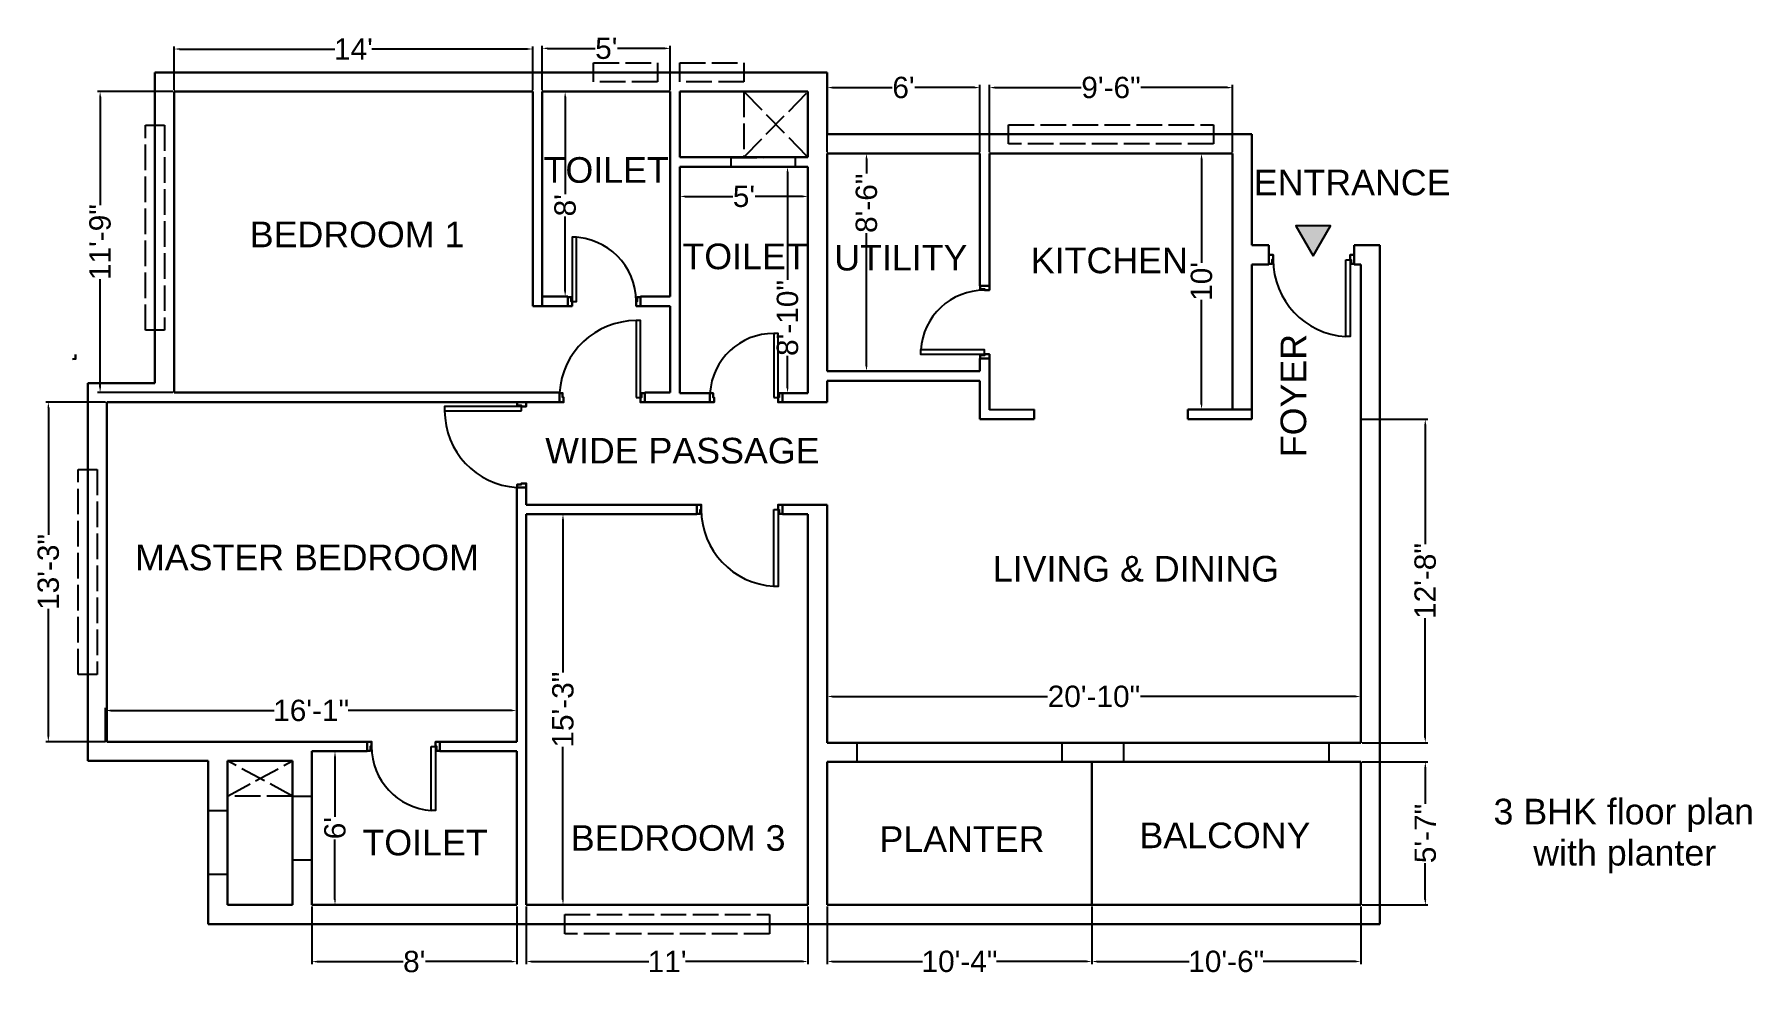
# Model space of a CAD drawing. Header units: inches. Extents: x 2879 to 5575, y 1417 to 2952.
# Drawn here: x 2879 to 3683, y 1417 to 1858 of the extents above; entities outside this region: 1.
import ezdxf

# ---------------------------------------------------------------- set-up
doc = ezdxf.new("R2010")
doc.units = ezdxf.units.IN
doc.linetypes.add('ACAD_ISO02W100', pattern=[15, 12, -3])
doc.layers.get('0').update_dxf_attribs({"lineweight": 30})
for name, color, linetype in [('doors', 3, 'Continuous'), ('lining', 250, 'ACAD_ISO02W100'), ('text', 6, 'Continuous'), ('window', 5, 'ACAD_ISO02W100')]:
    doc.layers.add(name, color=color, linetype=linetype)
doc.layers.add('walls', color=1, linetype='Continuous', lineweight=30)
doc.styles.get("Standard").update_dxf_attribs({"font": 'arial.ttf'})
doc.dimstyles.new('ISO-25', dxfattribs={"dimtxt": 10, "dimasz": 2.5, "dimexe": 1.25, "dimexo": 0.625, "dimtad": 0, "dimdec": 0, "dimlunit": 3, "dimtxsty": 'Standard', "dimcen": 2.5, "dimadec": 0, "dimazin": 0, "dimtfac": 1, "dimtdec": 0, "dimtmove": 0, "dimatfit": 3, "dimfxl": 1, "dimarcsym": 0})

# ---------------------------------------------------------------- blocks, each defined once
blk = doc.blocks.new('*D1')
at = {"layer": 'Defpoints', "color": 0, "lineweight": -2, "transparency": 16777216}
for p, q in [((2944.09, 1831.74), (2944.09, 1852.32)), ((2946.59, 1851.07), (3019.45, 1851.07)), ((3109.59, 1851.07), (3036.73, 1851.07)), ((3112.09, 1831.74), (3112.09, 1852.32))]:
    blk.add_line(p, q, dxfattribs=at)
at = {"layer": 'Defpoints', "color": 0, "transparency": 16777216}
for p in [(3112.09, 1851.07), (2944.09, 1831.12), (3112.09, 1831.12)]:
    blk.add_point(p, dxfattribs=at)
for points in [[(2946.59, 1851.49), (2946.59, 1850.66), (2944.09, 1851.07)], [(3109.59, 1851.49), (3109.59, 1850.66), (3112.09, 1851.07)]]:
    blk.add_solid(points, dxfattribs=at)
at = {"layer": 'Defpoints', "color": 0, "transparency": 16777216, "insert": (3028.09, 1851.07), "char_height": 10, "attachment_point": 5}
blk.add_mtext("14'", dxfattribs=at)
blk = doc.blocks.new('*D2')
at = {"layer": 'Defpoints', "color": 0, "lineweight": -2, "transparency": 16777216}
for p, q in [((3116.59, 1831.74), (3116.59, 1852.62)), ((3119.09, 1851.37), (3141.37, 1851.37)), ((3174.09, 1851.37), (3151.82, 1851.37)), ((3176.59, 1831.74), (3176.59, 1852.62))]:
    blk.add_line(p, q, dxfattribs=at)
at = {"layer": 'Defpoints', "color": 0, "transparency": 16777216}
for p in [(3176.59, 1851.37), (3116.59, 1831.12), (3176.59, 1831.12)]:
    blk.add_point(p, dxfattribs=at)
for points in [[(3119.09, 1851.79), (3119.09, 1850.95), (3116.59, 1851.37)], [(3174.09, 1851.79), (3174.09, 1850.95), (3176.59, 1851.37)]]:
    blk.add_solid(points, dxfattribs=at)
at = {"layer": 'Defpoints', "color": 0, "transparency": 16777216, "insert": (3146.59, 1851.37), "char_height": 10, "attachment_point": 5}
blk.add_mtext("5'", dxfattribs=at)
blk = doc.blocks.new('*D3')
at = {"layer": 'Defpoints', "color": 0, "lineweight": -2, "transparency": 16777216}
for p, q in [((2943.47, 1831.12), (2908.15, 1831.12)), ((2909.4, 1828.62), (2909.4, 1777.95)), ((2909.4, 1692.62), (2909.4, 1743.28)), ((2943.47, 1690.12), (2908.15, 1690.12))]:
    blk.add_line(p, q, dxfattribs=at)
at = {"layer": 'Defpoints', "color": 0, "transparency": 16777216}
for p in [(2944.09, 1831.12), (2909.4, 1690.12), (2944.09, 1690.12)]:
    blk.add_point(p, dxfattribs=at)
for points in [[(2908.99, 1828.62), (2909.82, 1828.62), (2909.4, 1831.12)], [(2908.99, 1692.62), (2909.82, 1692.62), (2909.4, 1690.12)]]:
    blk.add_solid(points, dxfattribs=at)
at = {"layer": 'Defpoints', "color": 0, "transparency": 16777216, "insert": (2909.4, 1760.62), "char_height": 10, "attachment_point": 5, "rotation": 90}
blk.add_mtext('11\'-9"', dxfattribs=at)
blk = doc.blocks.new('*D4')
at = {"layer": 'Defpoints', "color": 0, "lineweight": -2, "transparency": 16777216}
for p, q in [((2911.97, 1527.24), (2911.97, 1542.46)), ((2914.47, 1541.21), (2990.95, 1541.21)), ((3102.09, 1541.21), (3025.61, 1541.21)), ((3104.59, 1527.24), (3104.59, 1542.46))]:
    blk.add_line(p, q, dxfattribs=at)
at = {"layer": 'Defpoints', "color": 0, "transparency": 16777216}
for p in [(3104.59, 1541.21), (2911.97, 1526.62), (3104.59, 1526.62)]:
    blk.add_point(p, dxfattribs=at)
for points in [[(2914.47, 1541.63), (2914.47, 1540.8), (2911.97, 1541.21)], [(3102.09, 1541.63), (3102.09, 1540.8), (3104.59, 1541.21)]]:
    blk.add_solid(points, dxfattribs=at)
at = {"layer": 'Defpoints', "color": 0, "transparency": 16777216, "insert": (3008.28, 1541.21), "char_height": 10, "attachment_point": 5}
blk.add_mtext('16\'-1"', dxfattribs=at)
blk = doc.blocks.new('*D5')
at = {"layer": 'Defpoints', "color": 0, "lineweight": -2, "transparency": 16777216}
for p, q in [((2911.97, 1685.62), (2883.89, 1685.62)), ((2885.14, 1683.12), (2885.14, 1623.45)), ((2885.14, 1529.12), (2885.14, 1588.78)), ((2911.97, 1526.62), (2883.89, 1526.62))]:
    blk.add_line(p, q, dxfattribs=at)
at = {"layer": 'Defpoints', "color": 0, "transparency": 16777216}
for p in [(2912.59, 1685.62), (2885.14, 1526.62), (2912.59, 1526.62)]:
    blk.add_point(p, dxfattribs=at)
for points in [[(2884.72, 1683.12), (2885.55, 1683.12), (2885.14, 1685.62)], [(2884.72, 1529.12), (2885.55, 1529.12), (2885.14, 1526.62)]]:
    blk.add_solid(points, dxfattribs=at)
at = {"layer": 'Defpoints', "color": 0, "transparency": 16777216, "insert": (2885.14, 1606.12), "char_height": 10, "attachment_point": 5, "rotation": 90}
blk.add_mtext('13\'-3"', dxfattribs=at)
blk = doc.blocks.new('*D6')
at = {"layer": 'Defpoints', "color": 0, "lineweight": -2, "transparency": 16777216}
for p, q in [((3009.22, 1522.12), (3020.7, 1522.12)), ((3019.45, 1519.62), (3019.45, 1491.37)), ((3019.45, 1452.62), (3019.45, 1480.86)), ((3009.22, 1450.12), (3020.7, 1450.12))]:
    blk.add_line(p, q, dxfattribs=at)
at = {"layer": 'Defpoints', "color": 0, "transparency": 16777216}
for p in [(3008.59, 1522.12), (3019.45, 1522.12), (3008.59, 1450.12)]:
    blk.add_point(p, dxfattribs=at)
for points in [[(3019.04, 1519.62), (3019.87, 1519.62), (3019.45, 1522.12)], [(3019.04, 1452.62), (3019.87, 1452.62), (3019.45, 1450.12)]]:
    blk.add_solid(points, dxfattribs=at)
at = {"layer": 'Defpoints', "color": 0, "transparency": 16777216, "insert": (3019.45, 1486.12), "char_height": 10, "attachment_point": 5, "rotation": 90}
blk.add_mtext("6'", dxfattribs=at)
blk = doc.blocks.new('*D7')
at = {"layer": 'Defpoints', "color": 0, "lineweight": -2, "transparency": 16777216}
for p, q in [((3109.09, 1449.49), (3109.09, 1422.41)), ((3241.09, 1449.49), (3241.09, 1422.41)), ((3111.59, 1423.66), (3166.45, 1423.66)), ((3238.59, 1423.66), (3183.73, 1423.66))]:
    blk.add_line(p, q, dxfattribs=at)
at = {"layer": 'Defpoints', "color": 0, "transparency": 16777216}
for p in [(3109.09, 1450.12), (3241.09, 1450.12), (3241.09, 1423.66)]:
    blk.add_point(p, dxfattribs=at)
for points in [[(3111.59, 1424.07), (3111.59, 1423.24), (3109.09, 1423.66)], [(3238.59, 1424.07), (3238.59, 1423.24), (3241.09, 1423.66)]]:
    blk.add_solid(points, dxfattribs=at)
at = {"layer": 'Defpoints', "color": 0, "transparency": 16777216, "insert": (3175.09, 1423.66), "char_height": 10, "attachment_point": 5}
blk.add_mtext("11'", dxfattribs=at)
blk = doc.blocks.new('*D8')
at = {"layer": 'Defpoints', "color": 0, "lineweight": -2, "transparency": 16777216}
for p, q in [((3008.59, 1449.49), (3008.59, 1422.34)), ((3104.59, 1449.49), (3104.59, 1422.34)), ((3011.09, 1423.59), (3051.36, 1423.59)), ((3102.09, 1423.59), (3061.82, 1423.59))]:
    blk.add_line(p, q, dxfattribs=at)
at = {"layer": 'Defpoints', "color": 0, "transparency": 16777216}
for p in [(3008.59, 1450.12), (3104.59, 1450.12), (3104.59, 1423.59)]:
    blk.add_point(p, dxfattribs=at)
for points in [[(3011.09, 1424.01), (3011.09, 1423.18), (3008.59, 1423.59)], [(3102.09, 1424.01), (3102.09, 1423.18), (3104.59, 1423.59)]]:
    blk.add_solid(points, dxfattribs=at)
at = {"layer": 'Defpoints', "color": 0, "transparency": 16777216, "insert": (3056.59, 1423.59), "char_height": 10, "attachment_point": 5}
blk.add_mtext("8'", dxfattribs=at)
blk = doc.blocks.new('*D9')
at = {"layer": 'Defpoints', "color": 0, "lineweight": -2, "transparency": 16777216}
for p, q in [((3109.72, 1633.12), (3127.54, 1633.12)), ((3126.29, 1630.62), (3126.29, 1558.95)), ((3126.29, 1452.62), (3126.29, 1524.28)), ((3109.72, 1450.12), (3127.54, 1450.12))]:
    blk.add_line(p, q, dxfattribs=at)
at = {"layer": 'Defpoints', "color": 0, "transparency": 16777216}
for p in [(3109.09, 1633.12), (3109.09, 1450.12), (3126.29, 1450.12)]:
    blk.add_point(p, dxfattribs=at)
for points in [[(3125.87, 1630.62), (3126.7, 1630.62), (3126.29, 1633.12)], [(3125.87, 1452.62), (3126.7, 1452.62), (3126.29, 1450.12)]]:
    blk.add_solid(points, dxfattribs=at)
at = {"layer": 'Defpoints', "color": 0, "transparency": 16777216, "insert": (3126.29, 1541.62), "char_height": 10, "attachment_point": 5, "rotation": 90}
blk.add_mtext('15\'-3"', dxfattribs=at)
blk = doc.blocks.new('*D10')
at = {"layer": 'Defpoints', "color": 0, "lineweight": -2, "transparency": 16777216}
for p, q in [((3250.09, 1449.49), (3250.09, 1422.41)), ((3374.09, 1449.49), (3374.09, 1422.41)), ((3252.59, 1423.66), (3294.76, 1423.66)), ((3371.59, 1423.66), (3329.42, 1423.66))]:
    blk.add_line(p, q, dxfattribs=at)
at = {"layer": 'Defpoints', "color": 0, "transparency": 16777216}
for p in [(3250.09, 1450.12), (3374.09, 1450.12), (3374.09, 1423.66)]:
    blk.add_point(p, dxfattribs=at)
for points in [[(3252.59, 1424.08), (3252.59, 1423.25), (3250.09, 1423.66)], [(3371.59, 1424.08), (3371.59, 1423.25), (3374.09, 1423.66)]]:
    blk.add_solid(points, dxfattribs=at)
at = {"layer": 'Defpoints', "color": 0, "transparency": 16777216, "insert": (3312.09, 1423.66), "char_height": 10, "attachment_point": 5}
blk.add_mtext('10\'-4"', dxfattribs=at)
blk = doc.blocks.new('*D11')
at = {"layer": 'Defpoints', "color": 0, "lineweight": -2, "transparency": 16777216}
for p, q in [((3374.09, 1448.87), (3374.09, 1422.4)), ((3500.09, 1449.49), (3500.09, 1422.4)), ((3376.59, 1423.65), (3419.76, 1423.65)), ((3497.59, 1423.65), (3454.42, 1423.65))]:
    blk.add_line(p, q, dxfattribs=at)
at = {"layer": 'Defpoints', "color": 0, "transparency": 16777216}
for p in [(3374.09, 1449.49), (3500.09, 1450.12), (3500.09, 1423.65)]:
    blk.add_point(p, dxfattribs=at)
for points in [[(3376.59, 1424.06), (3376.59, 1423.23), (3374.09, 1423.65)], [(3497.59, 1424.06), (3497.59, 1423.23), (3500.09, 1423.65)]]:
    blk.add_solid(points, dxfattribs=at)
at = {"layer": 'Defpoints', "color": 0, "transparency": 16777216, "insert": (3437.09, 1423.65), "char_height": 10, "attachment_point": 5}
blk.add_mtext('10\'-6"', dxfattribs=at)
blk = doc.blocks.new('*D12')
at = {"layer": 'Defpoints', "color": 0, "lineweight": -2, "transparency": 16777216}
for p, q in [((3500.72, 1517.12), (3531.63, 1517.12)), ((3530.38, 1514.62), (3530.38, 1497.53)), ((3530.38, 1452.62), (3530.38, 1469.7)), ((3500.72, 1450.12), (3531.63, 1450.12))]:
    blk.add_line(p, q, dxfattribs=at)
at = {"layer": 'Defpoints', "color": 0, "transparency": 16777216}
for p in [(3500.09, 1517.12), (3530.38, 1517.12), (3500.09, 1450.12)]:
    blk.add_point(p, dxfattribs=at)
for points in [[(3529.96, 1514.62), (3530.79, 1514.62), (3530.38, 1517.12)], [(3529.96, 1452.62), (3530.79, 1452.62), (3530.38, 1450.12)]]:
    blk.add_solid(points, dxfattribs=at)
at = {"layer": 'Defpoints', "color": 0, "transparency": 16777216, "insert": (3530.38, 1483.62), "char_height": 10, "attachment_point": 5, "rotation": 90}
blk.add_mtext('5\'-7"', dxfattribs=at)
blk = doc.blocks.new('*D13')
at = {"layer": 'Defpoints', "color": 0, "lineweight": -2, "transparency": 16777216}
for p, q in [((3500.72, 1677.62), (3531.6, 1677.62)), ((3530.35, 1675.12), (3530.35, 1619.2)), ((3530.35, 1528.62), (3530.35, 1584.53)), ((3500.72, 1526.12), (3531.6, 1526.12))]:
    blk.add_line(p, q, dxfattribs=at)
at = {"layer": 'Defpoints', "color": 0, "transparency": 16777216}
for p in [(3500.09, 1677.62), (3530.35, 1677.62), (3500.09, 1526.12)]:
    blk.add_point(p, dxfattribs=at)
for points in [[(3529.94, 1675.12), (3530.77, 1675.12), (3530.35, 1677.62)], [(3529.94, 1528.62), (3530.77, 1528.62), (3530.35, 1526.12)]]:
    blk.add_solid(points, dxfattribs=at)
at = {"layer": 'Defpoints', "color": 0, "transparency": 16777216, "insert": (3530.35, 1601.87), "char_height": 10, "attachment_point": 5, "rotation": 90}
blk.add_mtext('12\'-8"', dxfattribs=at)
blk = doc.blocks.new('*D14')
at = {"layer": 'Defpoints', "color": 0, "lineweight": -2, "transparency": 16777216}
for p, q in [((3250.09, 1526.74), (3250.09, 1549.04)), ((3252.59, 1547.79), (3353.32, 1547.79)), ((3497.59, 1547.79), (3396.86, 1547.79)), ((3500.09, 1526.74), (3500.09, 1549.04))]:
    blk.add_line(p, q, dxfattribs=at)
at = {"layer": 'Defpoints', "color": 0, "transparency": 16777216}
for p in [(3500.09, 1547.79), (3250.09, 1526.12), (3500.09, 1526.12)]:
    blk.add_point(p, dxfattribs=at)
for points in [[(3252.59, 1548.21), (3252.59, 1547.38), (3250.09, 1547.79)], [(3497.59, 1548.21), (3497.59, 1547.38), (3500.09, 1547.79)]]:
    blk.add_solid(points, dxfattribs=at)
at = {"layer": 'Defpoints', "color": 0, "transparency": 16777216, "insert": (3375.09, 1547.79), "char_height": 10, "attachment_point": 5}
blk.add_mtext('20\'-10"', dxfattribs=at)
blk = doc.blocks.new('*D15')
at = {"layer": 'Defpoints', "color": 0, "lineweight": -2, "transparency": 16777216}
for p, q in [((3326.09, 1802.74), (3326.09, 1834.25)), ((3328.59, 1833), (3369.18, 1833)), ((3437.59, 1833), (3397.01, 1833)), ((3440.09, 1802.74), (3440.09, 1834.25))]:
    blk.add_line(p, q, dxfattribs=at)
at = {"layer": 'Defpoints', "color": 0, "transparency": 16777216}
for p in [(3440.09, 1833), (3326.09, 1802.12), (3440.09, 1802.12)]:
    blk.add_point(p, dxfattribs=at)
for points in [[(3328.59, 1833.42), (3328.59, 1832.58), (3326.09, 1833)], [(3437.59, 1833.42), (3437.59, 1832.58), (3440.09, 1833)]]:
    blk.add_solid(points, dxfattribs=at)
at = {"layer": 'Defpoints', "color": 0, "transparency": 16777216, "insert": (3383.09, 1833), "char_height": 10, "attachment_point": 5}
blk.add_mtext('9\'-6"', dxfattribs=at)
blk = doc.blocks.new('*D16')
at = {"layer": 'Defpoints', "color": 0, "lineweight": -2, "transparency": 16777216}
for p, q in [((3250.09, 1802.74), (3250.09, 1834.25)), ((3252.59, 1833), (3280.59, 1833)), ((3319.09, 1833), (3291.1, 1833)), ((3321.59, 1802.74), (3321.59, 1834.25))]:
    blk.add_line(p, q, dxfattribs=at)
at = {"layer": 'Defpoints', "color": 0, "transparency": 16777216}
for p in [(3321.59, 1833), (3250.09, 1802.12), (3321.59, 1802.12)]:
    blk.add_point(p, dxfattribs=at)
for points in [[(3252.59, 1833.42), (3252.59, 1832.58), (3250.09, 1833)], [(3319.09, 1833.42), (3319.09, 1832.58), (3321.59, 1833)]]:
    blk.add_solid(points, dxfattribs=at)
at = {"layer": 'Defpoints', "color": 0, "transparency": 16777216, "insert": (3285.84, 1833), "char_height": 10, "attachment_point": 5}
blk.add_mtext("6'", dxfattribs=at)
blk = doc.blocks.new('*D17')
at = {"layer": 'Defpoints', "color": 0, "lineweight": -2, "transparency": 16777216}
for p, q in [((3439.47, 1802.12), (3424.26, 1802.12)), ((3425.51, 1799.62), (3425.51, 1750.84)), ((3425.51, 1684.79), (3425.51, 1733.56)), ((3439.47, 1682.29), (3424.26, 1682.29))]:
    blk.add_line(p, q, dxfattribs=at)
at = {"layer": 'Defpoints', "color": 0, "transparency": 16777216}
for p in [(3440.09, 1802.12), (3425.51, 1682.29), (3440.09, 1682.29)]:
    blk.add_point(p, dxfattribs=at)
for points in [[(3425.1, 1799.62), (3425.93, 1799.62), (3425.51, 1802.12)], [(3425.1, 1684.79), (3425.93, 1684.79), (3425.51, 1682.29)]]:
    blk.add_solid(points, dxfattribs=at)
at = {"layer": 'Defpoints', "color": 0, "transparency": 16777216, "insert": (3425.51, 1742.2), "char_height": 10, "attachment_point": 5, "rotation": 90}
blk.add_mtext("10'", dxfattribs=at)
blk = doc.blocks.new('*D18')
at = {"color": 0, "lineweight": -2, "transparency": 16777216}
for p, q in [((3250.72, 1802.12), (3269.76, 1802.12)), ((3268.51, 1799.62), (3268.51, 1792.73)), ((3268.51, 1702.62), (3268.51, 1764.88)), ((3250.72, 1700.12), (3269.76, 1700.12))]:
    blk.add_line(p, q, dxfattribs=at)
at = {"color": 0, "transparency": 16777216}
for points in [[(3268.09, 1799.62), (3268.92, 1799.62), (3268.51, 1802.12)], [(3268.09, 1702.62), (3268.92, 1702.62), (3268.51, 1700.12)]]:
    blk.add_solid(points, dxfattribs=at)
at = {"layer": 'Defpoints', "color": 0, "transparency": 16777216}
for p in [(3250.09, 1802.12), (3250.09, 1700.12), (3268.51, 1700.12)]:
    blk.add_point(p, dxfattribs=at)
at = {"color": 0, "transparency": 16777216, "insert": (3268.51, 1778.81), "char_height": 10, "attachment_point": 5, "rotation": 90}
blk.add_mtext('8\'-6"', dxfattribs=at)
blk = doc.blocks.new('*D19')
at = {"color": 0, "lineweight": -2, "transparency": 16777216}
for p, q in [((3181.09, 1795.27), (3181.09, 1780.77)), ((3241.09, 1795.27), (3241.09, 1780.77)), ((3183.59, 1782.02), (3205.87, 1782.02)), ((3238.59, 1782.02), (3216.32, 1782.02))]:
    blk.add_line(p, q, dxfattribs=at)
at = {"color": 0, "transparency": 16777216}
for points in [[(3183.59, 1782.43), (3183.59, 1781.6), (3181.09, 1782.02)], [(3238.59, 1782.43), (3238.59, 1781.6), (3241.09, 1782.02)]]:
    blk.add_solid(points, dxfattribs=at)
at = {"layer": 'Defpoints', "color": 0, "transparency": 16777216}
for p in [(3181.09, 1795.89), (3241.09, 1795.89), (3241.09, 1782.02)]:
    blk.add_point(p, dxfattribs=at)
at = {"color": 0, "transparency": 16777216, "insert": (3211.09, 1782.02), "char_height": 10, "attachment_point": 5}
blk.add_mtext("5'", dxfattribs=at)
blk = doc.blocks.new('*D20')
at = {"color": 0, "lineweight": -2, "transparency": 16777216}
for p, q in [((3240.47, 1795.89), (3230.27, 1795.89)), ((3231.52, 1793.39), (3231.52, 1742.89)), ((3231.52, 1692.39), (3231.52, 1707.28)), ((3240.47, 1689.89), (3230.27, 1689.89))]:
    blk.add_line(p, q, dxfattribs=at)
at = {"color": 0, "transparency": 16777216}
for points in [[(3231.11, 1793.39), (3231.94, 1793.39), (3231.52, 1795.89)], [(3231.11, 1692.39), (3231.94, 1692.39), (3231.52, 1689.89)]]:
    blk.add_solid(points, dxfattribs=at)
at = {"layer": 'Defpoints', "color": 0, "transparency": 16777216}
for p in [(3241.09, 1795.89), (3231.52, 1689.89), (3241.09, 1689.89)]:
    blk.add_point(p, dxfattribs=at)
at = {"color": 0, "transparency": 16777216, "insert": (3231.52, 1725.08), "char_height": 10, "attachment_point": 5, "rotation": 90}
blk.add_mtext('8\'-10"', dxfattribs=at)
blk = doc.blocks.new('*D21')
at = {"color": 0, "lineweight": -2, "transparency": 16777216}
for p, q in [((3117.22, 1831.12), (3128.56, 1831.12)), ((3127.31, 1828.62), (3127.31, 1783.12)), ((3127.31, 1737.62), (3127.31, 1772.65)), ((3117.22, 1735.12), (3128.56, 1735.12))]:
    blk.add_line(p, q, dxfattribs=at)
at = {"color": 0, "transparency": 16777216}
for points in [[(3126.9, 1828.62), (3127.73, 1828.62), (3127.31, 1831.12)], [(3126.9, 1737.62), (3127.73, 1737.62), (3127.31, 1735.12)]]:
    blk.add_solid(points, dxfattribs=at)
at = {"layer": 'Defpoints', "color": 0, "transparency": 16777216}
for p in [(3116.59, 1831.12), (3116.59, 1735.12), (3127.31, 1735.12)]:
    blk.add_point(p, dxfattribs=at)
at = {"color": 0, "transparency": 16777216, "insert": (3127.31, 1777.88), "char_height": 10, "attachment_point": 5, "rotation": 90}
blk.add_mtext("8'", dxfattribs=at)

msp = doc.modelspace()

# ---------------------------------------------------------------- hatches: boundary and pattern name
at = {"layer": 'text'}
h = msp.add_hatch(color=256, dxfattribs=at)
h.dxf.hatch_style = 1
h.paths.add_polyline_path([(3485.9, 1768.27), (3469.65, 1768.27), (3477.78, 1754.2)])

# ---------------------------------------------------------------- linework, layer by layer
at = {"layer": 'doors'}
for points in [[(3130.59, 1732.87), (3132.59, 1732.87), (3132.59, 1762.87), (3130.59, 1762.87)], [(3493.09, 1752.37), (3495.09, 1752.37), (3495.09, 1716.37), (3493.09, 1716.37)], [(3160.59, 1687.87), (3162.59, 1687.87), (3162.59, 1723.87), (3160.59, 1723.87)], [(3225.09, 1687.87), (3227.09, 1687.87), (3227.09, 1717.87), (3225.09, 1717.87)], [(3323.84, 1708.11), (3323.84, 1710.11), (3293.84, 1710.11), (3293.84, 1708.11)], [(3106.84, 1681.62), (3106.84, 1683.62), (3070.84, 1683.62), (3070.84, 1681.62)], [(3225.09, 1635.37), (3227.09, 1635.37), (3227.09, 1599.37), (3225.09, 1599.37)], [(3064.59, 1524.37), (3066.59, 1524.37), (3066.59, 1494.37), (3064.59, 1494.37)]]:
    msp.add_lwpolyline(points, close=True, dxfattribs=at)
for centre, radius, start, end in [((3130.59, 1732.87), 30, 0, 90), ((3495.09, 1752.37), 36, 180, 266.82017), ((3323.84, 1708.11), 30, 90, 176.18593), ((3160.59, 1687.87), 36, 90, 176.42367), ((3225.09, 1687.87), 30, 90, 176.13548), ((3106.84, 1681.62), 36, 180, 266.42367), ((3227.09, 1635.37), 36, 180, 266.82017), ((3066.59, 1524.37), 30, 180, 266.18593)]:
    msp.add_arc(centre, radius, start, end, dxfattribs=at)
at = {"layer": 'lining'}
for p, q in [((3211.09, 1831.12), (3241.09, 1800.39)), ((3211.09, 1831.12), (3211.09, 1800.39)), ((3211.09, 1800.39), (3241.09, 1831.12)), ((2999.59, 1501.12), (2969.09, 1517.62)), ((2969.09, 1501.12), (2999.59, 1517.62)), ((2999.59, 1501.12), (2969.09, 1501.12))]:
    msp.add_line(p, q, dxfattribs=at)
at = {"layer": 'text'}
msp.add_lwpolyline([(3477.78, 1754.2), (3485.9, 1768.27), (3469.65, 1768.27)], close=True, dxfattribs=at)
at = {"layer": 'walls'}
for p, q in [((3250.09, 1840.12), (2935.09, 1840.12)), ((2935.09, 1840.12), (2935.09, 1694.62)), ((3250.09, 1811.12), (3250.09, 1840.12)), ((2944.09, 1831.12), (2944.09, 1690.12)), ((3112.09, 1831.12), (2944.09, 1831.12)), ((3112.09, 1831.12), (3112.09, 1730.62)), ((3176.59, 1831.12), (3116.59, 1831.12)), ((3116.59, 1831.12), (3116.59, 1735.12)), ((3176.59, 1831.12), (3176.59, 1735.12)), ((3241.09, 1831.12), (3181.09, 1831.12)), ((3181.09, 1831.12), (3181.09, 1800.39)), ((3241.09, 1811.12), (3241.09, 1831.12)), ((3241.09, 1811.12), (3241.09, 1800.39)), ((3449.09, 1811.12), (3250.09, 1811.12)), ((3449.09, 1759.12), (3449.09, 1811.12)), ((3181.09, 1800.39), (3241.09, 1800.39)), ((3181.09, 1795.89), (3241.09, 1795.89)), ((3181.09, 1795.89), (3181.09, 1689.89)), ((3241.09, 1795.89), (3241.09, 1689.89)), ((3250.09, 1802.12), (3250.09, 1700.12)), ((3321.59, 1802.12), (3250.09, 1802.12)), ((3321.59, 1802.12), (3321.59, 1740.12)), ((3440.09, 1802.12), (3326.09, 1802.12)), ((3326.09, 1802.12), (3326.09, 1740.12)), ((3440.09, 1750.12), (3440.09, 1802.12)), ((3457.09, 1759.12), (3449.09, 1759.12)), ((3457.09, 1750.12), (3457.09, 1759.12)), ((3509.09, 1759.12), (3497.09, 1759.12)), ((3497.09, 1750.12), (3497.09, 1759.12)), ((3509.09, 1759.12), (3509.09, 1441.12)), ((3440.09, 1750.12), (3440.09, 1682.29)), ((3449.09, 1750.12), (3449.09, 1677.62)), ((3457.09, 1750.12), (3449.09, 1750.12)), ((3500.09, 1750.12), (3497.09, 1750.12)), ((3500.09, 1750.12), (3500.09, 1526.12)), ((3321.59, 1740.12), (3326.09, 1740.12)), ((3112.09, 1730.62), (3128.59, 1730.62)), ((3116.59, 1735.12), (3128.59, 1735.12)), ((3116.59, 1735.12), (3116.59, 1730.62)), ((3128.59, 1735.12), (3128.59, 1730.62)), ((3162.59, 1735.12), (3162.59, 1730.62)), ((3162.59, 1735.12), (3176.59, 1735.12)), ((3162.59, 1730.62), (3176.59, 1730.62)), ((3176.59, 1730.62), (3176.59, 1690.12)), ((3321.59, 1706.12), (3326.09, 1706.12)), ((3321.59, 1706.12), (3321.59, 1700.12)), ((3326.09, 1706.12), (3326.09, 1682.12)), ((3321.59, 1700.12), (3250.09, 1700.12)), ((2903.59, 1694.62), (2903.59, 1517.62)), ((2903.59, 1694.62), (2935.09, 1694.62)), ((2944.09, 1690.12), (3124.59, 1690.12)), ((3124.59, 1690.12), (3124.59, 1685.62)), ((3164.59, 1690.12), (3164.59, 1685.62)), ((3164.59, 1690.12), (3176.59, 1690.12)), ((3321.59, 1695.62), (3250.09, 1695.62)), ((3250.09, 1695.62), (3250.09, 1685.62)), ((3321.59, 1695.62), (3321.59, 1677.62)), ((2912.59, 1685.62), (2912.59, 1526.62)), ((3124.59, 1685.62), (2912.59, 1685.62)), ((3195.09, 1685.62), (3164.59, 1685.62)), ((3181.09, 1689.89), (3195.09, 1689.89)), ((3195.09, 1689.89), (3195.09, 1685.62)), ((3229.09, 1689.89), (3229.09, 1685.62)), ((3229.09, 1689.89), (3241.09, 1689.89)), ((3250.09, 1685.62), (3229.09, 1685.62)), ((3326.09, 1682.12), (3347.09, 1682.15)), ((3347.09, 1682.2), (3347.09, 1677.62)), ((3419.09, 1682.2), (3419.09, 1677.62)), ((3419.09, 1682.2), (3419.09, 1677.62)), ((3419.09, 1682.2), (3449.09, 1682.2)), ((3321.59, 1677.62), (3347.09, 1677.62)), ((3419.09, 1677.62), (3449.09, 1677.62)), ((3104.59, 1637.62), (3104.59, 1645.62)), ((3104.59, 1645.62), (3109.09, 1645.62)), ((3109.09, 1645.62), (3109.09, 1637.62)), ((3104.59, 1637.62), (3104.59, 1526.62)), ((3189.09, 1637.62), (3109.09, 1637.62)), ((3189.09, 1637.62), (3189.09, 1633.12)), ((3250.09, 1637.62), (3229.09, 1637.62)), ((3229.09, 1637.62), (3229.09, 1633.12)), ((3250.09, 1637.62), (3250.09, 1526.12)), ((3109.09, 1633.12), (3109.09, 1450.12)), ((3189.09, 1633.12), (3109.09, 1633.12)), ((3241.09, 1633.12), (3229.09, 1633.12)), ((3241.09, 1633.12), (3241.09, 1526.12)), ((2912.59, 1526.62), (2999.59, 1526.62)), ((3034.59, 1526.62), (2999.59, 1526.62)), ((3008.59, 1522.12), (3008.59, 1450.12)), ((3034.59, 1522.12), (3008.59, 1522.12)), ((3034.59, 1526.62), (3034.59, 1522.12)), ((3104.59, 1526.62), (3068.59, 1526.62)), ((3068.59, 1526.62), (3068.59, 1522.12)), ((3104.59, 1522.12), (3068.59, 1522.12)), ((3104.59, 1522.12), (3104.59, 1450.12)), ((3241.09, 1526.12), (3241.09, 1450.12)), ((3500.09, 1526.12), (3250.09, 1526.12)), ((2903.59, 1517.62), (2960.09, 1517.62)), ((2960.09, 1517.62), (2960.09, 1441.12)), ((2969.09, 1517.62), (2969.09, 1450.12)), ((2969.09, 1517.62), (2999.59, 1517.62)), ((2999.59, 1517.62), (2999.59, 1450.12)), ((3500.09, 1517.12), (3250.09, 1517.12)), ((3250.09, 1517.12), (3250.09, 1450.12)), ((3374.09, 1517.12), (3374.09, 1450.12)), ((3500.09, 1517.12), (3500.09, 1450.12)), ((2999.59, 1450.12), (2969.09, 1450.12)), ((3104.59, 1450.12), (3008.59, 1450.12)), ((3241.09, 1450.12), (3109.09, 1450.12)), ((3500.09, 1450.12), (3250.09, 1450.12)), ((3509.09, 1441.12), (2960.09, 1441.12))]:
    msp.add_line(p, q, dxfattribs=at)
for points in [[(3457.09, 1754.62), (3459.09, 1754.62), (3459.09, 1752.37), (3458.59, 1752.37), (3458.59, 1750.37), (3457.09, 1750.37)], [(3497.09, 1754.62), (3495.09, 1754.62), (3495.09, 1752.37), (3495.59, 1752.37), (3495.59, 1750.37), (3497.09, 1750.37)], [(3326.09, 1740.12), (3326.09, 1738.12), (3323.84, 1738.12), (3323.84, 1738.62), (3321.84, 1738.62), (3321.84, 1740.12)], [(3128.59, 1730.62), (3130.59, 1730.62), (3130.59, 1732.87), (3130.09, 1732.87), (3130.09, 1734.87), (3128.59, 1734.87)], [(3162.59, 1730.62), (3160.59, 1730.62), (3160.59, 1732.87), (3161.09, 1732.87), (3161.09, 1734.87), (3162.59, 1734.87)], [(2897.82, 1707.9), (2897.88, 1705.9), (2896.38, 1705.86)], [(3326.09, 1706.12), (3326.09, 1708.11), (3323.84, 1708.11), (3323.84, 1707.61), (3321.84, 1707.61), (3321.84, 1706.12)], [(3109.09, 1685.62), (3109.09, 1683.62), (3106.84, 1683.62), (3106.84, 1684.12), (3104.84, 1684.12), (3104.84, 1685.62)], [(3124.59, 1685.62), (3126.59, 1685.62), (3126.59, 1687.87), (3126.09, 1687.87), (3126.09, 1689.87), (3124.59, 1689.87)], [(3164.59, 1685.62), (3162.59, 1685.62), (3162.59, 1687.87), (3163.09, 1687.87), (3163.09, 1689.87), (3164.59, 1689.87)], [(3195.09, 1685.62), (3197.09, 1685.62), (3197.09, 1687.87), (3196.59, 1687.87), (3196.59, 1689.87), (3195.09, 1689.87)], [(3229.09, 1685.62), (3227.09, 1685.62), (3227.09, 1687.87), (3227.59, 1687.87), (3227.59, 1689.87), (3229.09, 1689.87)], [(3109.09, 1645.62), (3109.09, 1647.61), (3106.84, 1647.61), (3106.84, 1647.11), (3104.84, 1647.11), (3104.84, 1645.62)], [(3189.09, 1637.62), (3191.09, 1637.62), (3191.09, 1635.37), (3190.59, 1635.37), (3190.59, 1633.37), (3189.09, 1633.37)], [(3229.09, 1637.62), (3227.09, 1637.62), (3227.09, 1635.37), (3227.59, 1635.37), (3227.59, 1633.37), (3229.09, 1633.37)], [(3034.59, 1526.62), (3036.59, 1526.62), (3036.59, 1524.37), (3036.09, 1524.37), (3036.09, 1522.37), (3034.59, 1522.37)], [(3068.59, 1526.62), (3066.59, 1526.62), (3066.59, 1524.37), (3067.09, 1524.37), (3067.09, 1522.37), (3068.59, 1522.37)]]:
    msp.add_lwpolyline(points, dxfattribs=at)
at = {"layer": 'window'}
for points in [[(5574.58, 2951.9), (5574.58, 2942.9), (5478.58, 2942.9), (5478.58, 2951.9)], [(3140.59, 1844.62), (3170.59, 1844.62), (3170.59, 1835.62), (3140.59, 1835.62)], [(3181.09, 1844.62), (3211.09, 1844.62), (3211.09, 1835.62), (3181.09, 1835.62)], [(2939.59, 1719.37), (2930.59, 1719.37), (2930.59, 1815.37), (2939.59, 1815.37)], [(3431.09, 1815.62), (3431.09, 1806.62), (3335.09, 1806.62), (3335.09, 1815.62)], [(2908.09, 1558.12), (2899.09, 1558.12), (2899.09, 1654.12), (2908.09, 1654.12)], [(3360.09, 1526.12), (3360.09, 1517.12), (3264.09, 1517.12), (3264.09, 1526.12)], [(3485.09, 1526.12), (3485.09, 1517.12), (3389.09, 1517.12), (3389.09, 1526.12)], [(2999.59, 1471.12), (2999.59, 1501.12), (3008.59, 1501.12), (3008.59, 1471.12)], [(2960.09, 1464.37), (2960.09, 1494.37), (2969.09, 1494.37), (2969.09, 1464.37)], [(3223.09, 1445.62), (3223.09, 1436.62), (3127.09, 1436.62), (3127.09, 1445.62)]]:
    msp.add_lwpolyline(points, close=True, dxfattribs=at)
msp.add_lwpolyline([(3205.09, 1800.18), (3235.09, 1800.39), (3235.09, 1795.89), (3205.09, 1795.89), (3205.09, 1800.39)], dxfattribs=at)

# ---------------------------------------------------------------- texts
for s, p in [('3 BHK floor plan', (3562.33, 1487.88)), ('    with planter', (3562.33, 1468.6))]:
    msp.add_text(s, height=12).set_placement(p)
at = {"layer": 'text'}
for s, p in [('TOILET', (3117.2, 1788.41)), ('ENTRANCE', (3449.98, 1782.55)), ('BEDROOM 1', (2979.52, 1758.21)), ('TOILET', (3182.27, 1747.94)), ('UTILITY', (3253.41, 1747.33)), ('KITCHEN', (3345.53, 1746.04)), ('WIDE PASSAGE', (3117.97, 1656.94)), ('MASTER BEDROOM', (2925.74, 1606.91)), ('LIVING & DINING', (3327.72, 1601.63)), ('BALCONY', (3396.43, 1476.74)), ('TOILET', (3032.33, 1473.37)), ('BEDROOM 3', (3129.98, 1475.51)), ('PLANTER', (3274.59, 1474.97))]:
    msp.add_text(s, height=12, dxfattribs=at).set_placement(p)
msp.add_text('FOYER', height=12, rotation=90, dxfattribs=at).set_placement((3474.55, 1659.87))

# ---------------------------------------------------------------- dimensions: what is measured, and where the dimension line sits
for base, p1, p2, picture, middle in [((3127.31, 1735.12), (3116.59, 1831.12), (3116.59, 1735.12), '*D21', (3127.31, 1777.88)), ((3231.52, 1689.89), (3241.09, 1795.89), (3241.09, 1689.89), '*D20', (3231.52, 1725.08)), ((3268.51, 1700.12), (3250.09, 1802.12), (3250.09, 1700.12), '*D18', (3268.51, 1778.81))]:
    dim = msp.add_linear_dim(base=base, p1=p1, p2=p2, angle=90, dimstyle='ISO-25')
    dim.commit()
    dim.dimension.update_dxf_attribs({"geometry": picture, "text_midpoint": middle, "dimtype": 160})
dim = msp.add_linear_dim(base=(3241.09, 1782.02), p1=(3181.09, 1795.89), p2=(3241.09, 1795.89), dimstyle='ISO-25')
dim.commit()
dim.dimension.update_dxf_attribs({"geometry": '*D19', "text_midpoint": (3211.09, 1782.02)})
at = {"layer": 'Defpoints'}
for base, p1, p2, picture, middle in [((3112.09, 1851.07), (2944.09, 1831.12), (3112.09, 1831.12), '*D1', (3028.09, 1851.07)), ((3176.59, 1851.37), (3116.59, 1831.12), (3176.59, 1831.12), '*D2', (3146.59, 1851.37)), ((3321.59199445, 1832.99923538), (3250.09199445, 1802.11502396), (3321.59199445, 1802.11502396), '*D16', (3285.84199445, 1832.99923538)), ((3440.09, 1833), (3326.09, 1802.12), (3440.09, 1802.12), '*D15', (3383.09, 1833)), ((3500.09, 1547.79), (3250.09, 1526.12), (3500.09, 1526.12), '*D14', (3375.09, 1547.79)), ((3104.59, 1541.21), (2911.97, 1526.62), (3104.59, 1526.62), '*D4', (3008.28, 1541.21)), ((3104.59, 1423.59), (3008.59, 1450.12), (3104.59, 1450.12), '*D8', (3056.59, 1423.59)), ((3241.09, 1423.66), (3109.09, 1450.12), (3241.09, 1450.12), '*D7', (3175.09, 1423.66)), ((3374.09, 1423.66), (3250.09, 1450.12), (3374.09, 1450.12), '*D10', (3312.09, 1423.66)), ((3500.09, 1423.65), (3374.09, 1449.49), (3500.09, 1450.12), '*D11', (3437.09, 1423.65))]:
    dim = msp.add_linear_dim(base=base, p1=p1, p2=p2, dimstyle='ISO-25', dxfattribs=at)
    dim.commit()
    dim.dimension.update_dxf_attribs({"geometry": picture, "text_midpoint": middle})
dim = msp.add_linear_dim(base=(2909.4, 1690.12), p1=(2944.09, 1831.12), p2=(2944.09, 1690.12), angle=90, dimstyle='ISO-25', dxfattribs=at)
dim.commit()
dim.dimension.update_dxf_attribs({"geometry": '*D3', "text_midpoint": (2909.4, 1760.62), "dimtype": 160})
for base, p1, p2, picture, middle in [((3425.51, 1682.29), (3440.09, 1802.12), (3440.09, 1682.29), '*D17', (3425.51, 1742.2)), ((2885.14, 1526.62), (2912.59, 1685.62), (2912.59, 1526.62), '*D5', (2885.14, 1606.12)), ((3530.35221501, 1677.61502396), (3500.09199445, 1526.11502396), (3500.09199445, 1677.61502396), '*D13', (3530.35221501, 1601.86502396)), ((3126.29, 1450.12), (3109.09, 1633.12), (3109.09, 1450.12), '*D9', (3126.29, 1541.62)), ((3019.45, 1522.12), (3008.59, 1450.12), (3008.59, 1522.12), '*D6', (3019.45, 1486.12)), ((3530.38, 1517.12), (3500.09, 1450.12), (3500.09, 1517.12), '*D12', (3530.38, 1483.62))]:
    dim = msp.add_linear_dim(base=base, p1=p1, p2=p2, angle=90, dimstyle='ISO-25', dxfattribs=at)
    dim.commit()
    dim.dimension.update_dxf_attribs({"geometry": picture, "text_midpoint": middle})

doc.saveas('drawing.dxf')
